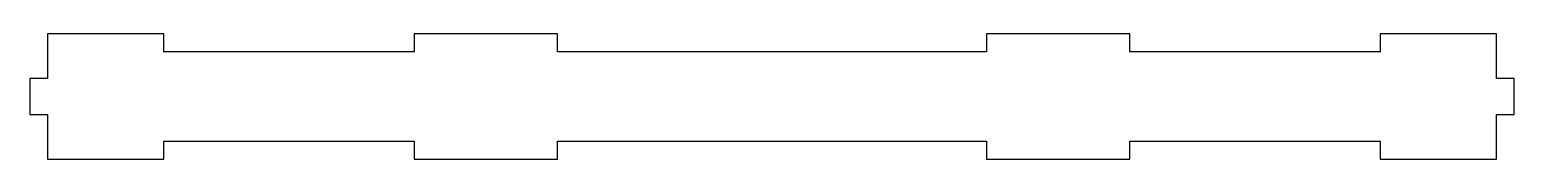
# Model space of a CAD drawing. Header units: millimetres. Extents: x 70 to 485, y 165 to 200.
import ezdxf

# ---------------------------------------------------------------- set-up
doc = ezdxf.new("R2010")
doc.units = ezdxf.units.MM

msp = doc.modelspace()

# ---------------------------------------------------------------- linework, layer by layer
at = {"color": 7, "linetype": 'Continuous', "lineweight": 25}
for p, q in [((75, 200), (75, 187.5)), ((107.5, 200), (75, 200)), ((107.5, 195), (107.5, 200)), ((177.5, 200), (177.5, 195)), ((217.5, 200), (177.5, 200)), ((217.5, 195), (217.5, 200)), ((337.5, 200), (337.5, 195)), ((377.5, 200), (337.5, 200)), ((377.5, 195), (377.5, 200)), ((447.5, 200), (447.5, 195)), ((480, 200), (447.5, 200)), ((480, 187.5), (480, 200)), ((177.5, 195), (107.5, 195)), ((337.5, 195), (217.5, 195)), ((447.5, 195), (377.5, 195)), ((70, 187.5), (70, 177.5)), ((75, 187.5), (70, 187.5)), ((485, 187.5), (480, 187.5)), ((485, 177.5), (485, 187.5)), ((70, 177.5), (75, 177.5)), ((75, 177.5), (75, 165)), ((480, 177.5), (485, 177.5)), ((480, 165), (480, 177.5)), ((107.5, 170), (177.5, 170)), ((107.5, 165), (107.5, 170)), ((177.5, 170), (177.5, 165)), ((217.5, 170), (337.5, 170)), ((217.5, 165), (217.5, 170)), ((337.5, 170), (337.5, 165)), ((377.5, 170), (447.5, 170)), ((377.5, 165), (377.5, 170)), ((447.5, 170), (447.5, 165)), ((75, 165), (107.5, 165)), ((177.5, 165), (217.5, 165)), ((337.5, 165), (377.5, 165)), ((447.5, 165), (480, 165))]:
    msp.add_line(p, q, dxfattribs=at)

doc.saveas('drawing.dxf')
